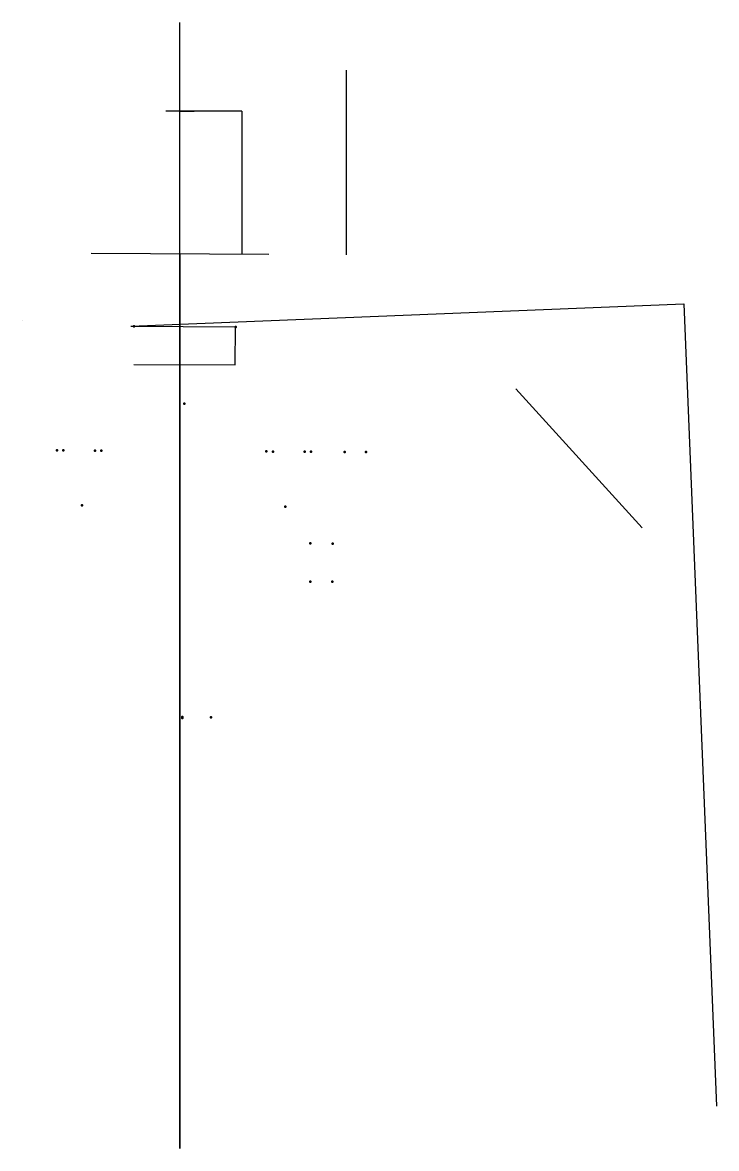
# Model space of a CAD drawing. Header units: millimetres. Extents: x 232 to 341, y 32 to 209.
import ezdxf

# ---------------------------------------------------------------- set-up
doc = ezdxf.new("R2010")
doc.units = ezdxf.units.MM
doc.layers.add('ConnectionPoints', color=7, linetype='Continuous', lineweight=50)

msp = doc.modelspace()

# ---------------------------------------------------------------- linework, layer by layer
for p, q in [((256.58, 31.53), (256.58, 208.87)), ((256.58, 194.9), (254.33, 194.9)), ((266.31, 194.9, -11.15), (256.58, 194.9)), ((256.58, 194.9), (258.83, 194.9)), ((266.31, 194.9), (266.31, 172.4)), ((242.58, 172.55), (270.58, 172.39)), ((256.58, 172.47), (256.58, 31.53)), ((248.83, 161.03), (335.96, 164.57)), ((335.96, 164.57), (341.1, 38.19)), ((231.77, 161.88, -8), (231.77, 161.88, 8)), ((249.29, 155.03), (265.29, 154.94)), ((309.47, 151.16, -6), (329.38, 129.31, -6))]:
    msp.add_line(p, q)
at = {"extrusion": (1, -2.7487e-28, 1.30205e-42)}
msp.add_line((282.81, 172.26, 6), (282.81, 201.39, 6), dxfattribs=at)
at = {"extrusion": (-0.698991, -0.476316, 0.533417)}
for p in [(248.83, 161.03), (265.29, 154.94)]:
    msp.add_line(p, (265.33, 160.94), dxfattribs=at)
at = {"layer": 'ConnectionPoints', "extrusion": (0.999983, -0.005759, -1.67992e-14)}
for p in [(249.33, 161.03), (265.33, 160.94), (265.33, 160.94), (238.21, 141.49, 4), (270.21, 141.31, 4), (270.21, 141.31, 4), (271.21, 141.3, 4), (271.21, 141.3, 4), (276.21, 141.27, -4), (277.21, 141.27, -4), (277.21, 141.27, -4), (282.51, 141.24, -4), (285.91, 141.22, -4), (277.13, 126.82, -9.2), (277.13, 126.82, 9.2), (277.13, 126.82, -9.2), (277.13, 126.82, 9.2), (280.63, 126.8, -9.2), (280.63, 126.8, 9.2), (277.1, 120.82), (277.1, 120.82, -9.2), (277.1, 120.82, 9.2), (280.6, 120.8, -9.2), (280.6, 120.8, 9.2)]:
    msp.add_point(p, dxfattribs=at)
at = {"layer": 'ConnectionPoints', "extrusion": (-0.999983, 0.005759, 1.67992e-14)}
for p in [(249.33, 161.03), (237.21, 141.5, 4), (237.21, 141.5, 4), (238.21, 141.49, 4), (243.21, 141.46, -4), (243.21, 141.46, -4), (244.21, 141.46, -4), (244.21, 141.46, -4), (276.21, 141.27, -4)]:
    msp.add_point(p, dxfattribs=at)
at = {"layer": 'ConnectionPoints', "extrusion": (0.005759, 0.999983, 2.24048e-14)}
msp.add_point((257.26, 148.83), dxfattribs=at)
at = {"layer": 'ConnectionPoints'}
for p in [(241.16, 132.82, 10.1), (273.16, 132.64, 10.1), (256.97, 99.48, -12.9), (261.47, 99.46, -12.9)]:
    msp.add_point(p, dxfattribs=at)
at = {"layer": 'ConnectionPoints', "extrusion": (-1.68939e-14, 2.23513e-14, -1)}
msp.add_point((256.97, 99.48, -12.9), dxfattribs=at)
at = {"layer": 'ConnectionPoints', "extrusion": (0.000201003, 0.034899, -0.999391)}
for p in [(256.97, 99.35, -23.1), (256.97, 99.33, -22.5)]:
    msp.add_point(p, dxfattribs=at)

doc.saveas('drawing.dxf')
